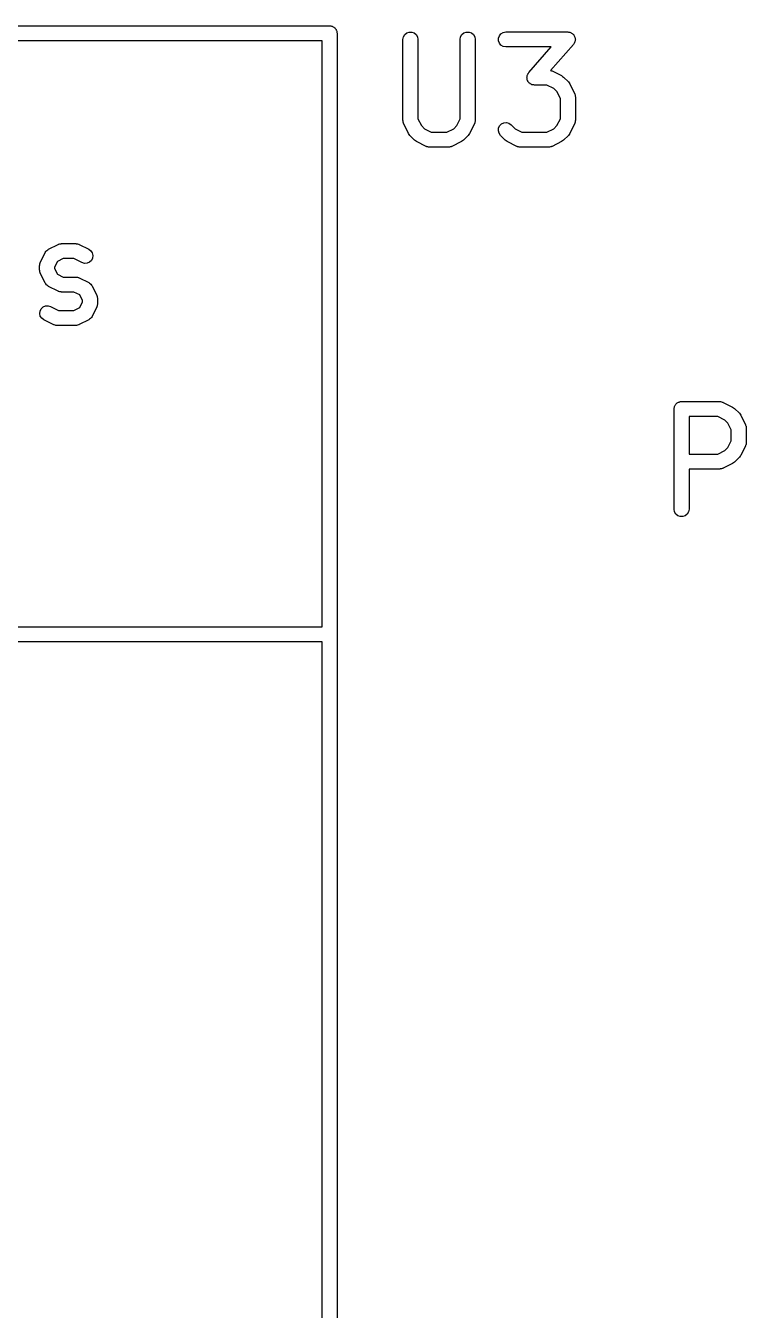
# Model space of a CAD drawing. Extents: x 142.1 to 238.7, y -137.2 to -60.7.
# Drawn here: x 204.77 to 211.96, y -73.78 to -60.95 of the extents above; entities that cross this region are included whole.
import ezdxf

# ---------------------------------------------------------------- set-up
doc = ezdxf.new("R2010")
doc.units = 0
doc.header["$MEASUREMENT"] = 0
doc.layers.add('BLACK', color=7, linetype='CONTINUOUS')

msp = doc.modelspace()

# ---------------------------------------------------------------- linework, layer by layer
at = {"layer": 'Black'}
for p, q in [((189.8, -60.955), (207.8, -60.955)), ((207.8, -60.955), (207.806, -60.9561)), ((207.806, -60.9561), (207.813, -60.9561)), ((207.813, -60.9561), (207.819, -60.9584)), ((207.819, -60.9584), (207.826, -60.9595)), ((207.826, -60.9595), (207.831, -60.9628)), ((207.831, -60.9628), (207.837, -60.965)), ((207.837, -60.965), (207.843, -60.9693)), ((207.843, -60.9693), (207.848, -60.9725)), ((207.848, -60.9725), (207.852, -60.9776)), ((207.852, -60.9776), (207.857, -60.9818)), ((207.857, -60.9818), (207.861, -60.9875)), ((207.861, -60.9875), (207.865, -60.9925)), ((207.865, -60.9925), (207.867, -60.9987)), ((207.867, -60.9987), (207.87, -61.0043)), ((207.87, -61.0043), (207.872, -61.0108)), ((207.872, -61.0108), (207.874, -61.017)), ((207.874, -61.017), (207.874, -61.0235)), ((207.874, -61.0235), (207.875, -61.03)), ((207.875, -61.03), (207.875, -86.53)), ((208.538, -61.0667), (208.551, -61.0442)), ((208.551, -61.0442), (208.571, -61.0274)), ((208.571, -61.0274), (208.595, -61.0185)), ((208.595, -61.0185), (208.621, -61.0185)), ((208.621, -61.0185), (208.646, -61.0274)), ((208.646, -61.0274), (208.666, -61.0442)), ((208.666, -61.0442), (208.679, -61.0667)), ((209.109, -61.0667), (209.122, -61.0442)), ((209.122, -61.0442), (209.142, -61.0274)), ((209.142, -61.0274), (209.166, -61.0185)), ((209.166, -61.0185), (209.193, -61.0185)), ((209.193, -61.0185), (209.217, -61.0274)), ((209.217, -61.0274), (209.237, -61.0442)), ((209.237, -61.0442), (209.25, -61.0667)), ((209.496, -61.0549), (209.512, -61.0349)), ((209.512, -61.0349), (209.535, -61.0219)), ((209.535, -61.0219), (209.56, -61.0174)), ((209.56, -61.0174), (210.18, -61.0174)), ((210.18, -61.0174), (210.187, -61.0187)), ((210.187, -61.0187), (210.194, -61.0188)), ((210.194, -61.0188), (210.199, -61.0209)), ((210.199, -61.0209), (210.205, -61.0219)), ((210.205, -61.0219), (210.212, -61.0256)), ((210.212, -61.0256), (210.218, -61.0282)), ((210.218, -61.0282), (210.223, -61.032)), ((210.223, -61.032), (210.228, -61.0349)), ((210.228, -61.0349), (210.232, -61.0405)), ((210.232, -61.0405), (210.238, -61.0454)), ((210.238, -61.0454), (210.241, -61.0504)), ((207.725, -61.105), (189.875, -61.105)), ((207.725, -66.955), (207.725, -61.105)), ((208.533, -61.0924), (208.538, -61.0667)), ((208.533, -61.9019), (208.533, -61.0924)), ((208.679, -61.0667), (208.683, -61.0924)), ((208.683, -61.0924), (208.683, -61.8842)), ((209.105, -61.0924), (209.109, -61.0667)), ((209.105, -61.8842), (209.105, -61.0924)), ((209.25, -61.0667), (209.255, -61.0924)), ((209.255, -61.0924), (209.255, -61.9019)), ((209.487, -61.0794), (209.496, -61.0549)), ((209.487, -61.1054), (209.487, -61.0794)), ((209.496, -61.1299), (209.487, -61.1054)), ((209.512, -61.1498), (209.496, -61.1299)), ((209.535, -61.1629), (209.512, -61.1498)), ((209.56, -61.1674), (209.535, -61.1629)), ((210.014, -61.1674), (209.56, -61.1674)), ((209.79, -61.4239), (210.014, -61.1674)), ((210.236, -61.1418), (210.008, -61.4018)), ((210.24, -61.1355), (210.236, -61.1418)), ((210.244, -61.1299), (210.24, -61.1355)), ((210.241, -61.0504), (210.244, -61.0549)), ((210.244, -61.0549), (210.247, -61.0618)), ((210.246, -61.1244), (210.244, -61.1299)), ((210.249, -61.1195), (210.246, -61.1244)), ((210.247, -61.0618), (210.251, -61.0682)), ((210.251, -61.1123), (210.249, -61.1195)), ((210.251, -61.0682), (210.251, -61.0739)), ((210.251, -61.0739), (210.253, -61.0794)), ((210.253, -61.1054), (210.251, -61.1123)), ((210.253, -61.0794), (210.253, -61.0867)), ((210.253, -61.0867), (210.255, -61.0939)), ((210.255, -61.0939), (210.253, -61.0996)), ((210.253, -61.0996), (210.253, -61.1054)), ((209.781, -61.4358), (209.786, -61.4302)), ((209.786, -61.4302), (209.79, -61.4239)), ((210.008, -61.4018), (210.015, -61.4029)), ((210.015, -61.4029), (210.018, -61.405)), ((210.018, -61.405), (210.023, -61.4063)), ((210.023, -61.4063), (210.118, -61.4539)), ((209.771, -61.4718), (209.772, -61.4661)), ((209.772, -61.479), (209.771, -61.4718)), ((209.772, -61.4603), (209.775, -61.4534)), ((209.772, -61.4661), (209.772, -61.4603)), ((209.772, -61.4864), (209.772, -61.479)), ((209.774, -61.4918), (209.772, -61.4864)), ((209.775, -61.4975), (209.774, -61.4918)), ((209.775, -61.4534), (209.776, -61.4462)), ((209.779, -61.5039), (209.775, -61.4975)), ((209.776, -61.4462), (209.779, -61.4413)), ((209.779, -61.4413), (209.781, -61.4358)), ((209.781, -61.5108), (209.779, -61.5039)), ((209.785, -61.5153), (209.781, -61.5108)), ((209.788, -61.5203), (209.785, -61.5153)), ((209.793, -61.5252), (209.788, -61.5203)), ((209.798, -61.5308), (209.793, -61.5252)), ((209.803, -61.5337), (209.798, -61.5308)), ((209.807, -61.5375), (209.803, -61.5337)), ((209.814, -61.5401), (209.807, -61.5375)), ((209.821, -61.5438), (209.814, -61.5401)), ((209.826, -61.5448), (209.821, -61.5438)), ((209.832, -61.5469), (209.826, -61.5448)), ((209.839, -61.5471), (209.832, -61.5469)), ((209.846, -61.5483), (209.839, -61.5471)), ((209.971, -61.5483), (209.846, -61.5483)), ((210.04, -61.5826), (209.971, -61.5483)), ((210.118, -61.4539), (210.127, -61.461)), ((210.127, -61.461), (210.137, -61.4679)), ((210.137, -61.4679), (210.185, -61.5155)), ((210.185, -61.5155), (210.192, -61.5254)), ((210.192, -61.5254), (210.199, -61.535)), ((210.199, -61.535), (210.247, -61.6303)), ((210.07, -61.613), (210.04, -61.5826)), ((210.105, -61.6815), (210.07, -61.613)), ((210.105, -61.8842), (210.105, -61.6815)), ((210.247, -61.6303), (210.248, -61.6344)), ((210.248, -61.6344), (210.25, -61.6382)), ((210.25, -61.6382), (210.252, -61.6468)), ((210.252, -61.6468), (210.254, -61.6552)), ((210.254, -61.6552), (210.254, -61.6596)), ((210.254, -61.6596), (210.255, -61.6638)), ((210.255, -61.6638), (210.255, -61.9019)), ((208.534, -61.9062), (208.533, -61.9019)), ((208.534, -61.9105), (208.534, -61.9062)), ((208.536, -61.9189), (208.534, -61.9105)), ((208.538, -61.9276), (208.536, -61.9189)), ((208.54, -61.9313), (208.538, -61.9276)), ((208.541, -61.9354), (208.54, -61.9313)), ((208.589, -62.0307), (208.541, -61.9354)), ((208.683, -61.8842), (208.717, -61.9527)), ((209.07, -61.9527), (209.105, -61.8842)), ((209.247, -61.9354), (209.199, -62.0307)), ((209.248, -61.9313), (209.247, -61.9354)), ((209.25, -61.9276), (209.248, -61.9313)), ((209.252, -61.9189), (209.25, -61.9276)), ((209.254, -61.9105), (209.252, -61.9189)), ((209.255, -61.9019), (209.254, -61.9062)), ((209.254, -61.9062), (209.254, -61.9105)), ((209.499, -61.9541), (209.517, -61.9357)), ((209.517, -61.9357), (209.541, -61.9247)), ((209.541, -61.9247), (209.567, -61.9224)), ((209.567, -61.9224), (209.592, -61.9292)), ((209.592, -61.9292), (209.614, -61.9441)), ((209.614, -61.9441), (209.653, -61.9831)), ((210.07, -61.9527), (210.105, -61.8842)), ((210.247, -61.9354), (210.199, -62.0307)), ((210.248, -61.9313), (210.247, -61.9354)), ((210.25, -61.9276), (210.248, -61.9313)), ((210.252, -61.9189), (210.25, -61.9276)), ((210.254, -61.9105), (210.252, -61.9189)), ((210.255, -61.9019), (210.254, -61.9062)), ((210.254, -61.9062), (210.254, -61.9105)), ((208.596, -62.0403), (208.589, -62.0307)), ((208.603, -62.0502), (208.596, -62.0403)), ((208.65, -62.0978), (208.603, -62.0502)), ((208.717, -61.9527), (208.748, -61.9831)), ((208.748, -61.9831), (208.816, -62.0174)), ((208.816, -62.0174), (208.971, -62.0174)), ((208.971, -62.0174), (209.04, -61.9831)), ((209.04, -61.9831), (209.07, -61.9527)), ((209.185, -62.0502), (209.137, -62.0978)), ((209.192, -62.0403), (209.185, -62.0502)), ((209.199, -62.0307), (209.192, -62.0403)), ((209.486, -62.0037), (209.488, -61.9777)), ((209.493, -62.0288), (209.486, -62.0037)), ((209.488, -61.9777), (209.499, -61.9541)), ((209.507, -62.0502), (209.493, -62.0288)), ((209.555, -62.0978), (209.507, -62.0502)), ((209.653, -61.9831), (209.721, -62.0174)), ((209.721, -62.0174), (209.971, -62.0174)), ((209.971, -62.0174), (210.04, -61.9831)), ((210.04, -61.9831), (210.07, -61.9527)), ((210.185, -62.0502), (210.137, -62.0978)), ((210.192, -62.0403), (210.185, -62.0502)), ((210.199, -62.0307), (210.192, -62.0403)), ((208.66, -62.1047), (208.65, -62.0978)), ((208.67, -62.1118), (208.66, -62.1047)), ((208.765, -62.1595), (208.67, -62.1118)), ((208.769, -62.1607), (208.765, -62.1595)), ((208.773, -62.1629), (208.769, -62.1607)), ((208.782, -62.1644), (208.773, -62.1629)), ((208.79, -62.1669), (208.782, -62.1644)), ((208.794, -62.1666), (208.79, -62.1669)), ((208.799, -62.1674), (208.794, -62.1666)), ((208.989, -62.1674), (208.799, -62.1674)), ((208.993, -62.1666), (208.989, -62.1674)), ((208.998, -62.1669), (208.993, -62.1666)), ((209.006, -62.1644), (208.998, -62.1669)), ((209.015, -62.1629), (209.006, -62.1644)), ((209.018, -62.1607), (209.015, -62.1629)), ((209.023, -62.1595), (209.018, -62.1607)), ((209.118, -62.1118), (209.023, -62.1595)), ((209.127, -62.1047), (209.118, -62.1118)), ((209.137, -62.0978), (209.127, -62.1047)), ((209.565, -62.1047), (209.555, -62.0978)), ((209.575, -62.1118), (209.565, -62.1047)), ((209.67, -62.1595), (209.575, -62.1118)), ((209.674, -62.1607), (209.67, -62.1595)), ((209.678, -62.1629), (209.674, -62.1607)), ((209.686, -62.1644), (209.678, -62.1629)), ((209.695, -62.1669), (209.686, -62.1644)), ((209.699, -62.1666), (209.695, -62.1669)), ((209.703, -62.1674), (209.699, -62.1666)), ((209.989, -62.1674), (209.703, -62.1674)), ((209.993, -62.1666), (209.989, -62.1674)), ((209.998, -62.1669), (209.993, -62.1666)), ((210.006, -62.1644), (209.998, -62.1669)), ((210.015, -62.1629), (210.006, -62.1644)), ((210.018, -62.1607), (210.015, -62.1629)), ((210.023, -62.1595), (210.018, -62.1607)), ((210.118, -62.1118), (210.023, -62.1595)), ((210.127, -62.1047), (210.118, -62.1118)), ((210.137, -62.0978), (210.127, -62.1047)), ((204.913, -63.315), (204.961, -63.2198)), ((204.961, -63.2198), (204.968, -63.211)), ((204.968, -63.211), (204.974, -63.2018)), ((204.974, -63.2018), (204.975, -63.2005)), ((204.975, -63.2005), (204.977, -63.1989)), ((204.977, -63.1989), (204.986, -63.1928)), ((204.986, -63.1928), (204.995, -63.1863)), ((204.995, -63.1863), (205.09, -63.1386)), ((205.09, -63.1386), (205.094, -63.1374)), ((205.094, -63.1374), (205.098, -63.1352)), ((205.098, -63.1352), (205.106, -63.1337)), ((205.106, -63.1337), (205.115, -63.1312)), ((205.115, -63.1312), (205.119, -63.1315)), ((205.119, -63.1315), (205.123, -63.1307)), ((205.123, -63.1307), (205.266, -63.1307)), ((205.266, -63.1307), (205.27, -63.1315)), ((205.27, -63.1315), (205.275, -63.1312)), ((205.275, -63.1312), (205.283, -63.1337)), ((205.283, -63.1337), (205.292, -63.1352)), ((205.292, -63.1352), (205.296, -63.1374)), ((205.296, -63.1374), (205.3, -63.1386)), ((205.3, -63.1386), (205.395, -63.1863)), ((205.395, -63.1863), (205.416, -63.2018)), ((205.416, -63.2018), (205.43, -63.2235)), ((205.43, -63.2235), (205.436, -63.2488)), ((204.905, -63.3486), (204.906, -63.3443)), ((204.905, -63.3962), (204.905, -63.3486)), ((204.906, -63.34), (204.908, -63.3316)), ((204.906, -63.3443), (204.906, -63.34)), ((204.908, -63.3316), (204.91, -63.3229)), ((204.91, -63.3229), (204.912, -63.3192)), ((204.912, -63.3192), (204.913, -63.315)), ((205.084, -63.3092), (205.055, -63.3663)), ((205.141, -63.2807), (205.084, -63.3092)), ((205.248, -63.2807), (205.141, -63.2807)), ((205.328, -63.3204), (205.248, -63.2807)), ((205.353, -63.3278), (205.328, -63.3204)), ((205.379, -63.3263), (205.353, -63.3278)), ((205.403, -63.3159), (205.379, -63.3263)), ((205.422, -63.298), (205.403, -63.3159)), ((205.433, -63.2747), (205.422, -63.298)), ((205.436, -63.2488), (205.433, -63.2747)), ((204.906, -63.4004), (204.905, -63.3962)), ((204.906, -63.4048), (204.906, -63.4004)), ((204.908, -63.4132), (204.906, -63.4048)), ((204.91, -63.4218), (204.908, -63.4132)), ((204.912, -63.4256), (204.91, -63.4218)), ((204.913, -63.4297), (204.912, -63.4256)), ((204.961, -63.525), (204.913, -63.4297)), ((205.055, -63.3663), (205.055, -63.3785)), ((205.055, -63.3785), (205.084, -63.4355)), ((205.084, -63.4355), (205.141, -63.464)), ((205.141, -63.464), (205.266, -63.464)), ((205.266, -63.464), (205.27, -63.4648)), ((205.27, -63.4648), (205.275, -63.4645)), ((205.275, -63.4645), (205.283, -63.467)), ((205.283, -63.467), (205.292, -63.4686)), ((205.292, -63.4686), (205.296, -63.4707)), ((205.296, -63.4707), (205.3, -63.472)), ((205.3, -63.472), (205.395, -63.5196)), ((204.968, -63.5338), (204.961, -63.525)), ((204.974, -63.543), (204.968, -63.5338)), ((204.975, -63.5442), (204.974, -63.543)), ((204.977, -63.5459), (204.975, -63.5442)), ((204.986, -63.552), (204.977, -63.5459)), ((204.995, -63.5585), (204.986, -63.552)), ((205.09, -63.6061), (204.995, -63.5585)), ((205.094, -63.6074), (205.09, -63.6061)), ((205.098, -63.6095), (205.094, -63.6074)), ((205.106, -63.6111), (205.098, -63.6095)), ((205.115, -63.6136), (205.106, -63.6111)), ((205.395, -63.5196), (205.404, -63.5261)), ((205.404, -63.5261), (205.413, -63.5322)), ((205.413, -63.5322), (205.414, -63.5339)), ((205.414, -63.5339), (205.416, -63.5351)), ((205.416, -63.5351), (205.422, -63.5443)), ((205.422, -63.5443), (205.429, -63.5531)), ((205.429, -63.5531), (205.476, -63.6484)), ((205.119, -63.6133), (205.115, -63.6136)), ((205.123, -63.614), (205.119, -63.6133)), ((205.248, -63.614), (205.123, -63.614)), ((205.306, -63.6426), (205.248, -63.614)), ((205.334, -63.6996), (205.306, -63.6426)), ((205.306, -63.7689), (205.334, -63.7118)), ((205.334, -63.7118), (205.334, -63.6996)), ((205.476, -63.6484), (205.477, -63.6525)), ((205.477, -63.6525), (205.48, -63.6563)), ((205.48, -63.6563), (205.481, -63.6649)), ((205.481, -63.6649), (205.484, -63.6733)), ((205.484, -63.7381), (205.481, -63.7465)), ((205.484, -63.6733), (205.483, -63.6776)), ((205.483, -63.6776), (205.484, -63.6819)), ((205.484, -63.7295), (205.483, -63.7338)), ((205.483, -63.7338), (205.484, -63.7381)), ((205.484, -63.6819), (205.484, -63.7295)), ((204.906, -63.8293), (204.909, -63.8034)), ((204.912, -63.8546), (204.906, -63.8293)), ((204.909, -63.8034), (204.92, -63.7801)), ((204.926, -63.8763), (204.912, -63.8546)), ((204.92, -63.7801), (204.939, -63.7622)), ((204.939, -63.7622), (204.963, -63.7518)), ((204.963, -63.7518), (204.989, -63.7503)), ((204.989, -63.7503), (205.014, -63.7577)), ((205.014, -63.7577), (205.093, -63.7974)), ((205.093, -63.7974), (205.248, -63.7974)), ((205.248, -63.7974), (205.306, -63.7689)), ((205.422, -63.8671), (205.416, -63.8763)), ((205.429, -63.8583), (205.422, -63.8671)), ((205.476, -63.7631), (205.429, -63.8583)), ((205.477, -63.7589), (205.476, -63.7631)), ((205.48, -63.7552), (205.477, -63.7589)), ((205.481, -63.7465), (205.48, -63.7552)), ((204.947, -63.8918), (204.926, -63.8763)), ((205.042, -63.9395), (204.947, -63.8918)), ((205.046, -63.9407), (205.042, -63.9395)), ((205.05, -63.9429), (205.046, -63.9407)), ((205.059, -63.9444), (205.05, -63.9429)), ((205.067, -63.9469), (205.059, -63.9444)), ((205.071, -63.9466), (205.067, -63.9469)), ((205.076, -63.9474), (205.071, -63.9466)), ((205.266, -63.9474), (205.076, -63.9474)), ((205.27, -63.9466), (205.266, -63.9474)), ((205.275, -63.9469), (205.27, -63.9466)), ((205.283, -63.9444), (205.275, -63.9469)), ((205.292, -63.9429), (205.283, -63.9444)), ((205.296, -63.9407), (205.292, -63.9429)), ((205.3, -63.9395), (205.296, -63.9407)), ((205.395, -63.8918), (205.3, -63.9395)), ((205.404, -63.8853), (205.395, -63.8918)), ((205.413, -63.8792), (205.404, -63.8853)), ((205.414, -63.8776), (205.413, -63.8792)), ((205.416, -63.8763), (205.414, -63.8776)), ((211.242, -64.7694), (211.244, -64.7632)), ((211.244, -64.7632), (211.245, -64.7567)), ((211.245, -64.7567), (211.249, -64.751)), ((211.249, -64.751), (211.251, -64.7449)), ((211.251, -64.7449), (211.255, -64.7399)), ((211.255, -64.7399), (211.258, -64.7342)), ((211.258, -64.7342), (211.263, -64.73)), ((211.263, -64.73), (211.268, -64.7249)), ((211.268, -64.7249), (211.273, -64.7216)), ((211.273, -64.7216), (211.278, -64.7174)), ((211.278, -64.7174), (211.284, -64.7152)), ((211.284, -64.7152), (211.29, -64.7119)), ((211.29, -64.7119), (211.297, -64.7108)), ((211.297, -64.7108), (211.303, -64.7085)), ((211.303, -64.7085), (211.309, -64.7085)), ((211.309, -64.7085), (211.316, -64.7074)), ((211.316, -64.7074), (211.697, -64.7074)), ((211.697, -64.7074), (211.701, -64.7081)), ((211.701, -64.7081), (211.705, -64.7079)), ((211.705, -64.7079), (211.714, -64.7104)), ((211.714, -64.7104), (211.722, -64.7119)), ((211.722, -64.7119), (211.726, -64.7141)), ((211.726, -64.7141), (211.73, -64.7153)), ((211.73, -64.7153), (211.825, -64.7629)), ((211.825, -64.7629), (211.835, -64.7701)), ((211.241, -64.7824), (211.242, -64.7759)), ((211.241, -65.7824), (211.241, -64.7824)), ((211.242, -64.7759), (211.242, -64.7694)), ((211.391, -64.8574), (211.391, -65.2312)), ((211.679, -64.8574), (211.391, -64.8574)), ((211.747, -64.8916), (211.679, -64.8574)), ((211.778, -64.922), (211.747, -64.8916)), ((211.835, -64.7701), (211.845, -64.777)), ((211.845, -64.777), (211.893, -64.8246)), ((211.893, -64.8246), (211.899, -64.8344)), ((211.899, -64.8344), (211.907, -64.8441)), ((211.907, -64.8441), (211.954, -64.9393)), ((211.812, -64.9906), (211.778, -64.922)), ((211.812, -65.098), (211.812, -64.9906)), ((211.954, -64.9393), (211.955, -64.9435)), ((211.955, -64.9435), (211.958, -64.9472)), ((211.958, -64.9472), (211.959, -64.9559)), ((211.959, -64.9559), (211.962, -64.9643)), ((211.962, -64.9643), (211.961, -64.9686)), ((211.961, -64.9686), (211.962, -64.9729)), ((211.962, -64.9729), (211.962, -65.1157)), ((211.778, -65.1665), (211.812, -65.098)), ((211.954, -65.1493), (211.907, -65.2445)), ((211.955, -65.1451), (211.954, -65.1493)), ((211.958, -65.1414), (211.955, -65.1451)), ((211.959, -65.1327), (211.958, -65.1414)), ((211.962, -65.1243), (211.959, -65.1327)), ((211.962, -65.1157), (211.961, -65.12)), ((211.961, -65.12), (211.962, -65.1243)), ((211.391, -65.2312), (211.679, -65.2312)), ((211.679, -65.2312), (211.747, -65.1969)), ((211.747, -65.1969), (211.778, -65.1665)), ((211.893, -65.264), (211.845, -65.3116)), ((211.899, -65.2542), (211.893, -65.264)), ((211.907, -65.2445), (211.899, -65.2542)), ((211.697, -65.3812), (211.391, -65.3812)), ((211.391, -65.3812), (211.391, -65.7824)), ((211.701, -65.3804), (211.697, -65.3812)), ((211.705, -65.3807), (211.701, -65.3804)), ((211.714, -65.3782), (211.705, -65.3807)), ((211.722, -65.3767), (211.714, -65.3782)), ((211.726, -65.3745), (211.722, -65.3767)), ((211.73, -65.3733), (211.726, -65.3745)), ((211.825, -65.3257), (211.73, -65.3733)), ((211.835, -65.3185), (211.825, -65.3257)), ((211.845, -65.3116), (211.835, -65.3185)), ((211.245, -65.808), (211.241, -65.7824)), ((211.391, -65.7824), (211.386, -65.808)), ((211.258, -65.8306), (211.245, -65.808)), ((211.278, -65.8473), (211.258, -65.8306)), ((211.303, -65.8562), (211.278, -65.8473)), ((211.329, -65.8562), (211.303, -65.8562)), ((211.353, -65.8473), (211.329, -65.8562)), ((211.373, -65.8306), (211.353, -65.8473)), ((211.386, -65.808), (211.373, -65.8306)), ((189.875, -66.955), (207.725, -66.955)), ((207.725, -67.105), (189.875, -67.105)), ((207.725, -86.455), (207.725, -67.105))]:
    msp.add_line(p, q, dxfattribs=at)

doc.saveas('drawing.dxf')
